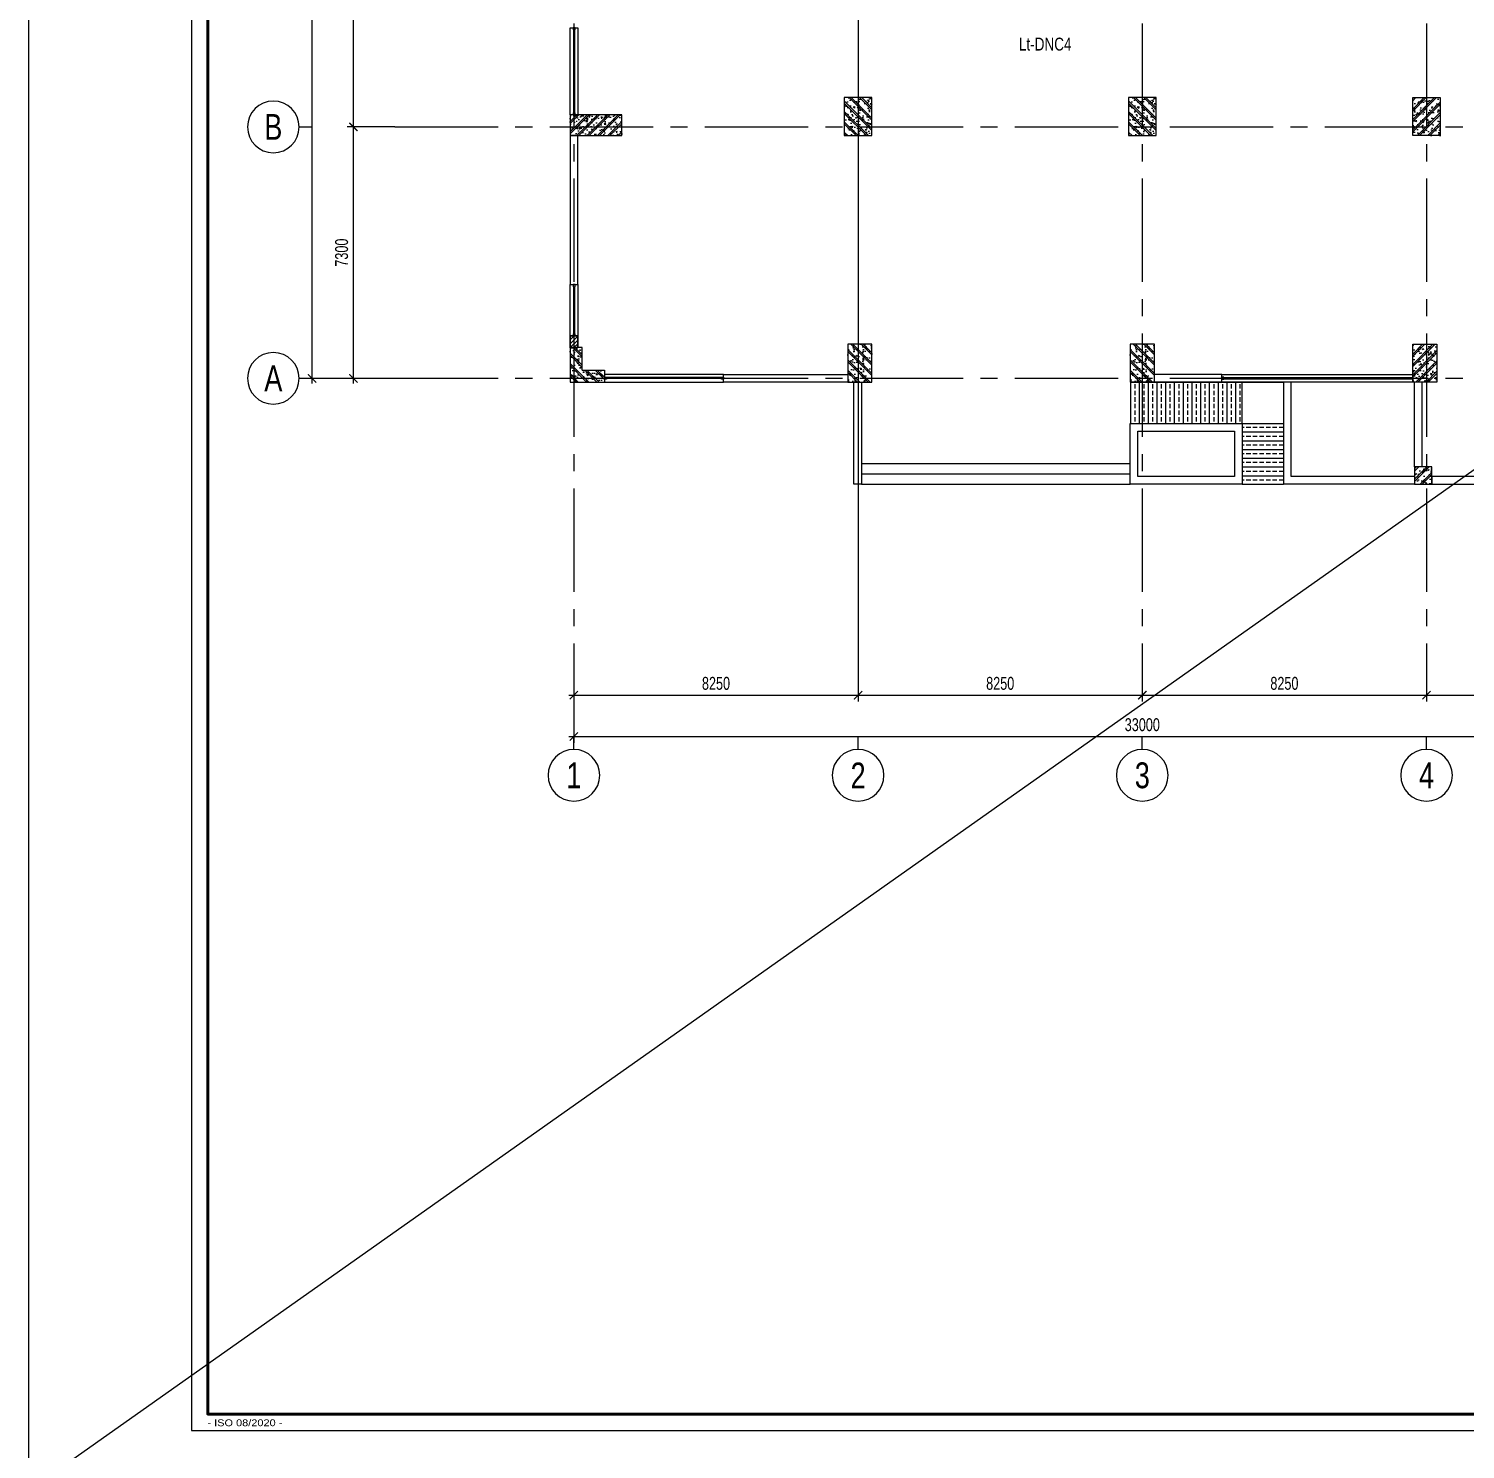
# Model space of a CAD drawing. Header units: millimetres. Extents: x 0 to 132458, y 0 to 365310.
# Drawn here: x 0 to 41700, y 272939 to 314183 of the extents above; entities that cross this region are included whole.
import ezdxf
from ezdxf.enums import TextEntityAlignment as Align

# ---------------------------------------------------------------- set-up
doc = ezdxf.new("R2010")
doc.units = ezdxf.units.MM
doc.header["$LTSCALE"] = 400
doc.header["$PDSIZE"] = -2
doc.linetypes.add('CENTER2', pattern=[1.125, 0.75, -0.125, 0.125, -0.125])
doc.layers.get('0').update_dxf_attribs({"lineweight": 5})
doc.layers.get('Defpoints').update_dxf_attribs({"color": 2})
doc.layers.add('02.CDC.DIM', color=1, linetype='Continuous', lineweight=20)
for name, color, linetype in [('CDC -TEXT KHUNG', 7, 'Continuous'), ('CDC-KHUNGTEN', 9, 'Continuous'), ('CDC.01.AXIS', 160, 'CENTER2'), ('CDC.02.DIM', 1, 'Continuous'), ('CDC.03.BORDER', 3, 'Continuous'), ('CDC.05.STEEL', 4, 'Continuous'), ('CDC.06.TEXT', 2, 'Continuous'), ('CDC.10.HATCH', 9, 'Continuous'), ('CDC.11.NOTE', 8, 'Continuous')]:
    doc.layers.add(name, color=color, linetype=linetype)
doc.layers.add('KCS_Plotter', color=11, linetype='Continuous', plot=False)
doc.styles.add('BIGTEXT', font='arial.ttf', dxfattribs={"width": 0.8})
doc.styles.add('KCS_SMTEXT', font='arial.ttf', dxfattribs={"width": 0.7})
doc.styles.add('KT CDC', font='arial.ttf', dxfattribs={"width": 0.85, "height": 200})
doc.dimstyles.new('KCS_DIM150', dxfattribs={"dimscale": 150, "dimtxt": 2.5, "dimasz": 1.6, "dimexe": 1.2, "dimexo": 0, "dimgap": 1, "dimtad": 1, "dimdec": 0, "dimzin": 0, "dimdsep": 46, "dimtxsty": 'KCS_SMTEXT', "dimblk": 'ARCHTICK', "dimcen": 0, "dimdle": 1, "dimclrd": 256, "dimclre": 256, "dimclrt": 2, "dimadec": 0, "dimazin": 0, "dimtfac": 1, "dimtdec": 0, "dimtix": 1, "dimtmove": 2, "dimatfit": 3, "dimfxl": 1, "dimtolj": 1, "dimtzin": 0, "dimarcsym": 0})

# ---------------------------------------------------------------- blocks, each defined once
blk = doc.blocks.new('T1')
at = {"layer": 'CDC.10.HATCH'}
h = blk.add_hatch(dxfattribs=at)
h.set_pattern_fill('CHAU-01', color=256, scale=50, style=0, pattern_type=2)
h.set_pattern_definition([(310, (1806.4, 189402.67), (358.63009, 31.376067), [37.5, -412.5]), (5, (1806.4, 189402.67), (-69.37567, -376.09607), [30, -330]), (259.5486, (1836.3, 189405.28), (289.25469, -344.71977), [31.870095, -350.571056]), (313.8158, (1806.4, 189302.67), (533.62052, 82.75951), [56.25, -618.75]), (263.3644, (1850.87, 189309.56), (467.33135, -487.05894), [47.80514, -525.8565]), (8.8158, (1806.4, 189302.67), (467.33097, -487.0593), [45, -495]), (339, (1856.4, 189327.67), (298.453526, 201.309445), [37.5, -412.5]), (34, (1856.4, 189327.67), (121.657666, -362.57502), [30, -330]), (288.5486, (1881.27, 189344.44), (420.111314, -161.26525), [31.870095, -350.571056]), (322.5, (1806.4, 189402.67), (6.079928, -166.446927), [0, -326, 0, -335, 0, -331.25]), (352.5, (1806.4, 189402.67), (131.534769, -197.205856), [0, -191, 0, -318.5, 0, -126.25]), (32.5, (1694.9, 189402.67), (266.911218, 11.277436), [0, -125, 0, -390, 0, -517.5]), (42.5, (1644.9, 189402.67), (291.593085, -50.05249), [0, -162.5, 0, -259, 0, -367.5]), (315, (1806.4, 189402.67), (-150.26019, -150.26019), []), (315, (1806.4, 189341.42), (-150.26019, -150.26019), [])])
h.paths.add_polyline_path([(1748829, -103348), (1748530, -103348), (1748530, -102498), (1748829, -102498)])
h.paths.add_polyline_path([(1748829, -103598), (1748530, -103598), (1748530, -103348), (1748829, -103348)])
h.paths.add_polyline_path([(1749330, -103598), (1748829, -103598), (1748829, -103348), (1749330, -103348)])
h.paths.add_polyline_path([(1749330, -103348), (1748829, -103348), (1748829, -102498), (1749330, -102498)])
h = blk.add_hatch(dxfattribs=at)
h.set_pattern_fill('CHAU-01', color=256, scale=50, style=0, pattern_type=2)
h.set_pattern_definition([(310, (10056.4, 189402.67), (358.63009, 31.376067), [37.5, -412.5]), (5, (10056.4, 189402.67), (-69.37567, -376.09607), [30, -330]), (259.5486, (10086.3, 189405.28), (289.25469, -344.71977), [31.870095, -350.571056]), (313.8158, (10056.4, 189302.67), (533.62052, 82.75951), [56.25, -618.75]), (263.3644, (10100.87, 189309.56), (467.33135, -487.05894), [47.80514, -525.8565]), (8.8158, (10056.4, 189302.67), (467.33097, -487.0593), [45, -495]), (339, (10106.4, 189327.67), (298.453526, 201.309445), [37.5, -412.5]), (34, (10106.4, 189327.67), (121.657666, -362.57502), [30, -330]), (288.5486, (10131.27, 189344.44), (420.111314, -161.26525), [31.870095, -350.571056]), (322.5, (10056.4, 189402.67), (6.079928, -166.446927), [0, -326, 0, -335, 0, -331.25]), (352.5, (10056.4, 189402.67), (131.534769, -197.205856), [0, -191, 0, -318.5, 0, -126.25]), (32.5, (9944.9, 189402.67), (266.911218, 11.277436), [0, -125, 0, -390, 0, -517.5]), (42.5, (9894.9, 189402.67), (291.593085, -50.05249), [0, -162.5, 0, -259, 0, -367.5]), (315, (10056.4, 189402.67), (-150.26019, -150.26019), []), (315, (10056.4, 189341.42), (-150.26019, -150.26019), [])])
h.paths.add_polyline_path([(1757079, -103348), (1756780, -103348), (1756780, -102498), (1757079, -102498)])
h.paths.add_polyline_path([(1757079, -103598), (1756780, -103598), (1756780, -103348), (1757079, -103348)])
h.paths.add_polyline_path([(1757580, -103598), (1757079, -103598), (1757079, -103348), (1757580, -103348)])
h.paths.add_polyline_path([(1757580, -103348), (1757079, -103348), (1757079, -102498), (1757580, -102498)])
h = blk.add_hatch(dxfattribs=at)
h.set_pattern_fill('CHAU-01', color=256, scale=50, style=0, pattern_type=2)
h.set_pattern_definition([(230, (3512553.1, 189402.67), (-358.63009, 31.376067), [37.5, -412.5]), (175, (3512553.1, 189402.67), (69.37567, -376.09607), [30, -330]), (280.4514, (3512523.2, 189405.28), (-289.25469, -344.71977), [31.870095, -350.571056]), (226.1842, (3512553.1, 189302.67), (-533.62052, 82.75951), [56.25, -618.75]), (276.6356, (3512508.63, 189309.56), (-467.33135, -487.05894), [47.80514, -525.8565]), (171.1842, (3512553.1, 189302.67), (-467.33097, -487.0593), [45, -495]), (201, (3512503.1, 189327.67), (-298.453526, 201.309445), [37.5, -412.5]), (146, (3512503.1, 189327.67), (-121.657666, -362.57502), [30, -330]), (251.4514, (3512478.23, 189344.44), (-420.111314, -161.26525), [31.870095, -350.571056]), (217.5, (3512553.1, 189402.67), (-6.079928, -166.446927), [0, -326, 0, -335, 0, -331.25]), (187.5, (3512553.1, 189402.67), (-131.534769, -197.205856), [0, -191, 0, -318.5, 0, -126.25]), (147.5, (3512664.6, 189402.67), (-266.911218, 11.277436), [0, -125, 0, -390, 0, -517.5]), (137.5, (3512714.6, 189402.67), (-291.593085, -50.05249), [0, -162.5, 0, -259, 0, -367.5]), (225, (3512553.1, 189402.67), (150.26019, -150.26019), []), (225, (3512553.1, 189341.42), (150.26019, -150.26019), [])])
h.paths.add_polyline_path([(1765530, -103348), (1765830, -103348), (1765830, -102498), (1765530, -102498)])
h.paths.add_polyline_path([(1765530, -103598), (1765830, -103598), (1765830, -103348), (1765530, -103348)])
h.paths.add_polyline_path([(1765030, -103598), (1765530, -103598), (1765530, -103348), (1765030, -103348)])
h.paths.add_polyline_path([(1765030, -103348), (1765530, -103348), (1765530, -102498), (1765030, -102498)])
h = blk.add_hatch(dxfattribs=at)
h.set_pattern_fill('CHAU-01', color=256, scale=50, style=0, pattern_type=2)
h.set_pattern_definition([(50, (0, 0), (358.63009, -31.376067), [37.5, -412.5]), (355, (0, 0), (-69.37567, 376.09607), [30, -330]), (100.4514, (29.9, -2.6), (289.25469, 344.71977), [31.870095, -350.571056]), (46.1842, (0, 100), (533.62052, -82.75951), [56.25, -618.75]), (96.6356, (44.47, 93.1), (467.33135, 487.05894), [47.80514, -525.8565]), (351.1842, (0, 100), (467.33097, 487.0593), [45, -495]), (21, (50, 75), (298.453526, -201.309445), [37.5, -412.5]), (326, (50, 75), (121.657666, 362.57502), [30, -330]), (71.4514, (74.87, 58.22), (420.111314, 161.26525), [31.870095, -350.571056]), (37.5, (0, 0), (6.079928, 166.446927), [0, -326, 0, -335, 0, -331.25]), (7.5, (0, 0), (131.534769, 197.205856), [0, -191, 0, -318.5, 0, -126.25]), (327.5, (-111.5, 0), (266.911218, -11.277436), [0, -125, 0, -390, 0, -517.5]), (317.5, (-161.5, 0), (291.593085, 50.05249), [0, -162.5, 0, -259, 0, -367.5]), (45, (0, 0), (-150.26019, 150.26019), []), (45, (0, 61.25), (-150.26019, 150.26019), [])])
h.paths.add_polyline_path([(1742070, -102998), (1740680, -102998), (1740680, -103348), (1742070, -103348)])
h.paths.add_polyline_path([(1742070, -103348), (1740680, -103348), (1740680, -103598), (1742070, -103598)])
h.paths.add_polyline_path([(1740680, -103348), (1740570, -103348), (1740570, -103598), (1740680, -103598)])
h.paths.add_polyline_path([(1740680, -102998), (1740570, -102998), (1740570, -103348), (1740680, -103348)])
h = blk.add_hatch(dxfattribs=at)
h.set_pattern_fill('CHAU-01', color=256, scale=50, style=0, pattern_type=2)
h.set_pattern_definition([(310, (1906.9, 189402.67), (358.63009, 31.376067), [37.5, -412.5]), (5, (1906.9, 189402.67), (-69.37567, -376.09607), [30, -330]), (259.5486, (1936.8, 189405.28), (289.25469, -344.71977), [31.870095, -350.571056]), (313.8158, (1906.9, 189302.67), (533.62052, 82.75951), [56.25, -618.75]), (263.3644, (1951.4, 189309.56), (467.33135, -487.05894), [47.80514, -525.8565]), (8.8158, (1906.9, 189302.67), (467.33097, -487.0593), [45, -495]), (339, (1956.9, 189327.67), (298.453526, 201.309445), [37.5, -412.5]), (34, (1956.9, 189327.67), (121.657666, -362.57502), [30, -330]), (288.5486, (1981.78, 189344.44), (420.111314, -161.26525), [31.870095, -350.571056]), (322.5, (1906.91, 189402.67), (6.079928, -166.446927), [0, -326, 0, -335, 0, -331.25]), (352.5, (1906.91, 189402.67), (131.534769, -197.205856), [0, -191, 0, -318.5, 0, -126.25]), (32.5, (1795.41, 189402.67), (266.911218, 11.277436), [0, -125, 0, -390, 0, -517.5]), (42.5, (1745.4, 189402.67), (291.593085, -50.05249), [0, -162.5, 0, -259, 0, -367.5]), (315, (1906.91, 189402.67), (-150.26019, -150.26019), []), (315, (1906.91, 189341.42), (-150.26019, -150.26019), [])])
h.paths.add_polyline_path([(1748930, -110757), (1748630, -110757), (1748630, -110648), (1748930, -110648)])
h.paths.add_polyline_path([(1748930, -110648), (1748630, -110648), (1748630, -109657), (1748930, -109657)])
h.paths.add_polyline_path([(1749330, -110648), (1748930, -110648), (1748930, -109657), (1749330, -109657)])
h.paths.add_polyline_path([(1749330, -110757), (1748930, -110757), (1748930, -110648), (1749330, -110648)])
h = blk.add_hatch(dxfattribs=at)
h.set_pattern_fill('CHAU-01', color=256, scale=50, style=0, pattern_type=2)
h.set_pattern_definition([(310, (10106.9, 189402.67), (358.63009, 31.376067), [37.5, -412.5]), (5, (10106.9, 189402.67), (-69.37567, -376.09607), [30, -330]), (259.5486, (10136.78, 189405.28), (289.25469, -344.71977), [31.870095, -350.571056]), (313.8158, (10106.9, 189302.67), (533.62052, 82.75951), [56.25, -618.75]), (263.3644, (10151.36, 189309.56), (467.33135, -487.05894), [47.80514, -525.8565]), (8.8158, (10106.9, 189302.67), (467.33097, -487.0593), [45, -495]), (339, (10156.9, 189327.67), (298.453526, 201.309445), [37.5, -412.5]), (34, (10156.9, 189327.67), (121.657666, -362.57502), [30, -330]), (288.5486, (10181.76, 189344.44), (420.111314, -161.26525), [31.870095, -350.571056]), (322.5, (10106.89, 189402.67), (6.079928, -166.446927), [0, -326, 0, -335, 0, -331.25]), (352.5, (10106.9, 189402.67), (131.534769, -197.205856), [0, -191, 0, -318.5, 0, -126.25]), (32.5, (9995.39, 189402.67), (266.911218, 11.277436), [0, -125, 0, -390, 0, -517.5]), (42.5, (9945.4, 189402.67), (291.593085, -50.05249), [0, -162.5, 0, -259, 0, -367.5]), (315, (10106.9, 189402.67), (-150.26019, -150.26019), []), (315, (10106.9, 189341.42), (-150.26019, -150.26019), [])])
h.paths.add_polyline_path([(1757130, -110757), (1756830, -110757), (1756830, -110648), (1757130, -110648)])
h.paths.add_polyline_path([(1757130, -110648), (1756830, -110648), (1756830, -109657), (1757130, -109657)])
h.paths.add_polyline_path([(1757530, -110648), (1757130, -110648), (1757130, -109657), (1757530, -109657)])
h.paths.add_polyline_path([(1757530, -110757), (1757130, -110757), (1757130, -110648), (1757530, -110648)])
h = blk.add_hatch(dxfattribs=at)
h.set_pattern_fill('CHAU-01', color=256, scale=50, style=0, pattern_type=2)
h.set_pattern_definition([(230, (3512452.6, 189402.67), (-358.63009, 31.376067), [37.5, -412.5]), (175, (3512452.6, 189402.67), (69.37567, -376.09607), [30, -330]), (280.4514, (3512422.7, 189405.28), (-289.25469, -344.71977), [31.870095, -350.571056]), (226.1842, (3512452.6, 189302.67), (-533.62052, 82.75951), [56.25, -618.75]), (276.6356, (3512408.1, 189309.56), (-467.33135, -487.05894), [47.80514, -525.8565]), (171.1842, (3512452.6, 189302.67), (-467.33097, -487.0593), [45, -495]), (201, (3512402.6, 189327.67), (-298.453526, 201.309445), [37.5, -412.5]), (146, (3512402.6, 189327.67), (-121.657666, -362.57502), [30, -330]), (251.4514, (3512377.7, 189344.44), (-420.111314, -161.26525), [31.870095, -350.571056]), (217.5, (3512452.59, 189402.67), (-6.079928, -166.446927), [0, -326, 0, -335, 0, -331.25]), (187.5, (3512452.59, 189402.67), (-131.534769, -197.205856), [0, -191, 0, -318.5, 0, -126.25]), (147.5, (3512564.09, 189402.67), (-266.911218, 11.277436), [0, -125, 0, -390, 0, -517.5]), (137.5, (3512614.09, 189402.67), (-291.593085, -50.05249), [0, -162.5, 0, -259, 0, -367.5]), (225, (3512452.59, 189402.67), (150.26019, -150.26019), []), (225, (3512452.59, 189341.42), (150.26019, -150.26019), [])])
h.paths.add_polyline_path([(1765430, -110757), (1765730, -110757), (1765730, -110648), (1765430, -110648)])
h.paths.add_polyline_path([(1765430, -110648), (1765730, -110648), (1765730, -109657), (1765430, -109657)])
h.paths.add_polyline_path([(1765030, -110648), (1765430, -110648), (1765430, -109657), (1765030, -109657)])
h.paths.add_polyline_path([(1765030, -110757), (1765430, -110757), (1765430, -110648), (1765030, -110648)])
h = blk.add_hatch(dxfattribs=at)
h.set_pattern_fill('CHAU-01', color=256, scale=50, style=0, pattern_type=2)
h.set_pattern_definition([(310, (0, -183495.4), (358.63009, 31.376067), [37.5, -412.5]), (5, (0, -183495.4), (-69.37567, -376.09607), [30, -330]), (259.5486, (29.9, -183492.77), (289.25469, -344.71977), [31.870095, -350.571056]), (313.8158, (0, -183595.4), (533.62052, 82.75951), [56.25, -618.75]), (263.3644, (44.47, -183588.5), (467.33135, -487.05894), [47.80514, -525.8565]), (8.8158, (0, -183595.4), (467.33097, -487.0593), [45, -495]), (339, (50, -183570.4), (298.453526, 201.309445), [37.5, -412.5]), (34, (50, -183570.4), (121.657666, -362.57502), [30, -330]), (288.5486, (74.87, -183553.6), (420.111314, -161.26525), [31.870095, -350.571056]), (322.5, (0, -183495.39), (6.079928, -166.446927), [0, -326, 0, -335, 0, -331.25]), (352.5, (0, -183495.39), (131.534769, -197.205856), [0, -191, 0, -318.5, 0, -126.25]), (32.5, (-111.5, -183495.39), (266.911218, 11.277436), [0, -125, 0, -390, 0, -517.5]), (42.5, (-161.5, -183495.39), (291.593085, -50.05249), [0, -162.5, 0, -259, 0, -367.5]), (315, (0, -183495.39), (-150.26019, -150.26019), []), (315, (0, -183556.64), (-150.26019, -150.26019), [])])
h.paths.add_polyline_path([(1740680, -110648), (1740570, -110648), (1740570, -109757), (1740680, -109757)])
h.paths.add_polyline_path([(1741570, -110648), (1740680, -110648), (1740680, -109757), (1740920, -109757), (1740920, -110407), (1741570, -110407)])
h.paths.add_polyline_path([(1741570, -110757), (1740680, -110757), (1740680, -110648), (1741570, -110648)])
h.paths.add_polyline_path([(1740680, -110757), (1740570, -110757), (1740570, -110648), (1740680, -110648)])
h = blk.add_hatch(dxfattribs=at)
h.set_pattern_fill('CHAU-01', color=256, scale=50, angle=270, style=0, pattern_type=2)
h.set_pattern_definition([(40, (16273.5, 193603.62), (-31.376067, 358.63009), [37.5, -412.5]), (95, (16273.5, 193603.6), (376.09607, -69.37567), [30, -330]), (349.5486, (16270.87, 193633.5), (344.71977, 289.25469), [31.870095, -350.571056]), (43.8158, (16373.5, 193603.6), (-82.75951, 533.62052), [56.25, -618.75]), (353.3644, (16366.6, 193648.1), (487.05894, 467.33135), [47.80514, -525.8565]), (98.8158, (16373.5, 193603.6), (487.0593, 467.33097), [45, -495]), (69, (16348.5, 193653.62), (-201.309445, 298.453526), [37.5, -412.5]), (124, (16348.5, 193653.6), (362.57502, 121.657666), [30, -330]), (18.5486, (16331.7, 193678.5), (161.26525, 420.111314), [31.870095, -350.571056]), (52.5, (16273.49, 193603.62), (166.446927, 6.079928), [0, -326, 0, -335, 0, -331.25]), (82.5, (16273.49, 193603.62), (197.205856, 131.534769), [0, -191, 0, -318.5, 0, -126.25]), (122.5, (16273.49, 193492.12), (-11.277436, 266.911218), [0, -125, 0, -390, 0, -517.5]), (132.5, (16273.5, 193442.12), (50.05249, 291.593085), [0, -162.5, 0, -259, 0, -367.5]), (45, (16273.49, 193603.62), (150.26019, -150.26019), []), (45, (16334.74, 193603.62), (150.26019, -150.26019), [])])
h.paths.add_polyline_path([(1765580, -113718), (1765580, -113218), (1765080, -113218), (1765080, -113718)])
at = {"layer": 'CDC.05.STEEL', "ltscale": 2000}
for p, q in [((1740920, -109757), (1740570, -109757)), ((1740570, -109757), (1740570, -110757)), ((1740920, -110407), (1740920, -109757)), ((1740920, -110407), (1741570, -110407)), ((1741570, -110407), (1741570, -110757)), ((1740570, -110757), (1741570, -110757))]:
    blk.add_line(p, q, dxfattribs=at)
for points in [[(1749330, -103598), (1749330, -102498), (1748530, -102498), (1748530, -103598)], [(1757580, -103598), (1757580, -102498), (1756780, -102498), (1756780, -103598)], [(1765030, -103598), (1765030, -102498), (1765830, -102498), (1765830, -103598)], [(1742070, -102998), (1740570, -102998), (1740570, -103598), (1742070, -103598)], [(1749330, -110757), (1749330, -109657), (1748630, -109657), (1748630, -110757)], [(1757530, -110757), (1757530, -109657), (1756830, -109657), (1756830, -110757)], [(1765030, -110757), (1765030, -109657), (1765730, -109657), (1765730, -110757)], [(1765580, -113718), (1765580, -113218), (1765080, -113218), (1765080, -113718)]]:
    blk.add_lwpolyline(points, close=True, dxfattribs=at)
blk = doc.blocks.new('_ArchTick')
at = {"color": 0, "linetype": 'ByBlock', "const_width": 0.15}
blk.add_lwpolyline([(-0.5, -0.5), (0.5, 0.5)], dxfattribs=at)
blk = doc.blocks.new('*D82')
at = {"layer": 'CDC.02.DIM', "lineweight": -2, "ltscale": 10, "transparency": 16777216}
for p, q in [((10625, 311332), (9245, 311332)), ((9425, 303882), (9425, 311482)), ((10625, 304032), (9245, 304032))]:
    blk.add_line(p, q, dxfattribs=at)
at = {"layer": 'Defpoints', "color": 0, "ltscale": 10, "transparency": 16777216}
for p in [(9425, 311332), (10625, 311332), (10625, 304032)]:
    blk.add_point(p, dxfattribs=at)
at = {"layer": 'CDC.02.DIM', "lineweight": -2, "ltscale": 10, "transparency": 16777216, "xscale": 240, "yscale": 240, "zscale": 240}
for p, rotation in [((9425, 311332), 90), ((9425, 304032), 270)]:
    blk.add_blockref('_ArchTick', p, dxfattribs=dict(at, rotation=rotation))
at = {"layer": 'CDC.02.DIM', "color": 2, "ltscale": 10, "transparency": 16777216, "insert": (9084, 307682), "char_height": 375, "attachment_point": 5, "rotation": 90, "style": 'KCS_SMTEXT'}
blk.add_mtext('\\A1;7300', dxfattribs=at)
blk = doc.blocks.new('*D83')
at = {"layer": 'CDC.02.DIM', "lineweight": -2, "ltscale": 10, "transparency": 16777216}
for p, q in [((10625, 318632), (9245, 318632)), ((9425, 311182), (9425, 318782)), ((10625, 311332), (9245, 311332))]:
    blk.add_line(p, q, dxfattribs=at)
at = {"layer": 'Defpoints', "color": 0, "ltscale": 10, "transparency": 16777216}
for p in [(9425, 318632), (10625, 318632), (10625, 311332)]:
    blk.add_point(p, dxfattribs=at)
at = {"layer": 'CDC.02.DIM', "lineweight": -2, "ltscale": 10, "transparency": 16777216, "xscale": 240, "yscale": 240, "zscale": 240}
for p, rotation in [((9425, 318632), 90), ((9425, 311332), 270)]:
    blk.add_blockref('_ArchTick', p, dxfattribs=dict(at, rotation=rotation))
at = {"layer": 'CDC.02.DIM', "color": 2, "ltscale": 10, "transparency": 16777216, "insert": (9084, 314982), "char_height": 375, "attachment_point": 5, "rotation": 90, "style": 'KCS_SMTEXT'}
blk.add_mtext('\\A1;7300', dxfattribs=at)
blk = doc.blocks.new('*D87')
at = {"layer": 'CDC.02.DIM', "lineweight": -2, "ltscale": 10, "transparency": 16777216}
for p, q in [((8225, 303882), (8225, 341982)), ((10625, 341832), (8045, 341832)), ((10625, 304032), (8045, 304032))]:
    blk.add_line(p, q, dxfattribs=at)
at = {"layer": 'Defpoints', "color": 0, "ltscale": 10, "transparency": 16777216}
for p in [(8225, 341832), (10625, 341832), (10625, 304032)]:
    blk.add_point(p, dxfattribs=at)
at = {"layer": 'CDC.02.DIM', "lineweight": -2, "ltscale": 10, "transparency": 16777216, "xscale": 240, "yscale": 240, "zscale": 240}
for p, rotation in [((8225, 341832), 90), ((8225, 304032), 270)]:
    blk.add_blockref('_ArchTick', p, dxfattribs=dict(at, rotation=rotation))
at = {"layer": 'CDC.02.DIM', "color": 2, "ltscale": 10, "transparency": 16777216, "insert": (7884, 322932), "char_height": 375, "attachment_point": 5, "rotation": 90, "style": 'KCS_SMTEXT'}
blk.add_mtext('\\A1;37800', dxfattribs=at)
blk = doc.blocks.new('_Axis name')
at = {"layer": 'CDC.02.DIM'}
blk.add_line((0, 2.5), (0, 0), dxfattribs=at)
blk.add_circle((0, 7.5), 5, dxfattribs=at)
at = {"layer": 'CDC.02.DIM', "style": 'BIGTEXT', "width": 0.75}
blk.add_attdef('.', text='', height=5, dxfattribs=at).set_placement((0, 7.5), align=Align.MIDDLE)
blk = doc.blocks.new('*D94')
at = {"layer": 'CDC.02.DIM', "lineweight": -2, "ltscale": 10, "transparency": 16777216}
for p, q in [((15825, 296032), (15825, 293452)), ((48825, 296032), (48825, 293452)), ((15675, 293632), (48975, 293632))]:
    blk.add_line(p, q, dxfattribs=at)
at = {"layer": 'Defpoints', "color": 0, "ltscale": 10, "transparency": 16777216}
for p in [(15825, 296032), (48825, 296032), (48825, 293632)]:
    blk.add_point(p, dxfattribs=at)
at = {"layer": 'CDC.02.DIM', "lineweight": -2, "ltscale": 10, "transparency": 16777216, "xscale": 240, "yscale": 240, "zscale": 240, "rotation": 180}
blk.add_blockref('_ArchTick', (15825, 293632), dxfattribs=at)
at = {"layer": 'CDC.02.DIM', "lineweight": -2, "ltscale": 10, "transparency": 16777216, "xscale": 240, "yscale": 240, "zscale": 240}
blk.add_blockref('_ArchTick', (48825, 293632), dxfattribs=at)
at = {"layer": 'CDC.02.DIM', "color": 2, "ltscale": 10, "transparency": 16777216, "insert": (32325, 293974), "char_height": 375, "attachment_point": 5, "style": 'KCS_SMTEXT'}
blk.add_mtext('\\A1;33000', dxfattribs=at)
blk = doc.blocks.new('*D97')
at = {"layer": 'CDC.02.DIM', "lineweight": -2, "ltscale": 10, "transparency": 16777216}
for p, q in [((15825, 296032), (15825, 294652)), ((24075, 296032), (24075, 294652)), ((15675, 294832), (24225, 294832))]:
    blk.add_line(p, q, dxfattribs=at)
at = {"layer": 'Defpoints', "color": 0, "ltscale": 10, "transparency": 16777216}
for p in [(15825, 296032), (24075, 296032), (24075, 294832)]:
    blk.add_point(p, dxfattribs=at)
at = {"layer": 'CDC.02.DIM', "lineweight": -2, "ltscale": 10, "transparency": 16777216, "xscale": 240, "yscale": 240, "zscale": 240, "rotation": 180}
blk.add_blockref('_ArchTick', (15825, 294832), dxfattribs=at)
at = {"layer": 'CDC.02.DIM', "lineweight": -2, "ltscale": 10, "transparency": 16777216, "xscale": 240, "yscale": 240, "zscale": 240}
blk.add_blockref('_ArchTick', (24075, 294832), dxfattribs=at)
at = {"layer": 'CDC.02.DIM', "color": 2, "ltscale": 10, "transparency": 16777216, "insert": (19950, 295174), "char_height": 375, "attachment_point": 5, "style": 'KCS_SMTEXT'}
blk.add_mtext('\\A1;8250', dxfattribs=at)
blk = doc.blocks.new('*D98')
at = {"layer": 'CDC.02.DIM', "lineweight": -2, "ltscale": 10, "transparency": 16777216}
for p, q in [((24075, 296032), (24075, 294652)), ((32325, 296032), (32325, 294652)), ((23925, 294832), (32475, 294832))]:
    blk.add_line(p, q, dxfattribs=at)
at = {"layer": 'Defpoints', "color": 0, "ltscale": 10, "transparency": 16777216}
for p in [(24075, 296032), (32325, 296032), (32325, 294832)]:
    blk.add_point(p, dxfattribs=at)
at = {"layer": 'CDC.02.DIM', "lineweight": -2, "ltscale": 10, "transparency": 16777216, "xscale": 240, "yscale": 240, "zscale": 240, "rotation": 180}
blk.add_blockref('_ArchTick', (24075, 294832), dxfattribs=at)
at = {"layer": 'CDC.02.DIM', "lineweight": -2, "ltscale": 10, "transparency": 16777216, "xscale": 240, "yscale": 240, "zscale": 240}
blk.add_blockref('_ArchTick', (32325, 294832), dxfattribs=at)
at = {"layer": 'CDC.02.DIM', "color": 2, "ltscale": 10, "transparency": 16777216, "insert": (28200, 295174), "char_height": 375, "attachment_point": 5, "style": 'KCS_SMTEXT'}
blk.add_mtext('\\A1;8250', dxfattribs=at)
blk = doc.blocks.new('*D99')
at = {"layer": 'CDC.02.DIM', "lineweight": -2, "ltscale": 10, "transparency": 16777216}
for p, q in [((32325, 296032), (32325, 294652)), ((40575, 296032), (40575, 294652)), ((32175, 294832), (40725, 294832))]:
    blk.add_line(p, q, dxfattribs=at)
at = {"layer": 'Defpoints', "color": 0, "ltscale": 10, "transparency": 16777216}
for p in [(32325, 296032), (40575, 296032), (40575, 294832)]:
    blk.add_point(p, dxfattribs=at)
at = {"layer": 'CDC.02.DIM', "lineweight": -2, "ltscale": 10, "transparency": 16777216, "xscale": 240, "yscale": 240, "zscale": 240, "rotation": 180}
blk.add_blockref('_ArchTick', (32325, 294832), dxfattribs=at)
at = {"layer": 'CDC.02.DIM', "lineweight": -2, "ltscale": 10, "transparency": 16777216, "xscale": 240, "yscale": 240, "zscale": 240}
blk.add_blockref('_ArchTick', (40575, 294832), dxfattribs=at)
at = {"layer": 'CDC.02.DIM', "color": 2, "ltscale": 10, "transparency": 16777216, "insert": (36450, 295174), "char_height": 375, "attachment_point": 5, "style": 'KCS_SMTEXT'}
blk.add_mtext('\\A1;8250', dxfattribs=at)
blk = doc.blocks.new('*D100')
at = {"layer": 'CDC.02.DIM', "lineweight": -2, "ltscale": 10, "transparency": 16777216}
for p, q in [((40575, 296032), (40575, 294652)), ((48825, 296032), (48825, 294652)), ((40425, 294832), (48975, 294832))]:
    blk.add_line(p, q, dxfattribs=at)
at = {"layer": 'Defpoints', "color": 0, "ltscale": 10, "transparency": 16777216}
for p in [(40575, 296032), (48825, 296032), (48825, 294832)]:
    blk.add_point(p, dxfattribs=at)
at = {"layer": 'CDC.02.DIM', "lineweight": -2, "ltscale": 10, "transparency": 16777216, "xscale": 240, "yscale": 240, "zscale": 240, "rotation": 180}
blk.add_blockref('_ArchTick', (40575, 294832), dxfattribs=at)
at = {"layer": 'CDC.02.DIM', "lineweight": -2, "ltscale": 10, "transparency": 16777216, "xscale": 240, "yscale": 240, "zscale": 240}
blk.add_blockref('_ArchTick', (48825, 294832), dxfattribs=at)
at = {"layer": 'CDC.02.DIM', "color": 2, "ltscale": 10, "transparency": 16777216, "insert": (44700, 295174), "char_height": 375, "attachment_point": 5, "style": 'KCS_SMTEXT'}
blk.add_mtext('\\A1;8250', dxfattribs=at)
blk = doc.blocks.new('Khung tên chuẩn')
at = {"layer": 'CDC-KHUNGTEN', "color": 8}
blk.add_lwpolyline([(75096, 1100), (83000, 1100), (83000, 58300), (3000, 58300), (3000, 1100), (75096, 1100)], dxfattribs=at)
at = {"layer": 'CDC-KHUNGTEN', "color": 255, "lineweight": 60}
blk.add_lwpolyline([(74900, 1400), (74900, 58000), (3300, 58000), (3300, 1400), (74900, 1400)], close=True, dxfattribs=at)
at = {"layer": 'Defpoints', "color": 1, "ltscale": 0.2}
blk.add_lwpolyline([(0, 0), (0, 59400), (84100, 59400), (84100, 0), (0, 0)], close=True, dxfattribs=at)
at = {"layer": 'CDC -TEXT KHUNG', "color": 6, "style": 'KT CDC', "width": 1.15}
blk.add_text('- ISO 08/2020 -', height=125.69, dxfattribs=at).set_placement((3294, 1177))

msp = doc.modelspace()

# ---------------------------------------------------------------- hatches: boundary and pattern name
at = {"layer": 'CDC.10.HATCH', "ltscale": 10}
h = msp.add_hatch(dxfattribs=at)
h.set_pattern_fill('ANSI31', color=256, scale=25, style=0)
h.set_pattern_definition([(45, (15715.03, 304922.705), (-56.127, 56.127), [])])
h.paths.add_polyline_path([(15935, 305262.5), (15715, 305262.5), (15715, 304922.7), (15935, 304922.7)])
h = msp.add_hatch(dxfattribs=at)
h.set_pattern_fill('ANSI33', color=256, scale=40, angle=45, style=0)
h.set_pattern_definition([(90, (-203210.08, -135685.1), (-254, 4e-14), []), (90, (-203083.08, -135558.1), (-254, 4e-14), [127, -63.5])])
h.paths.add_polyline_path([(32325.1, 303922.4), (31975.1, 303922.4), (31975.1, 302722.7), (32325.1, 302722.7)])
h.paths.add_polyline_path([(35225.4, 303922.4), (32675.1, 303922.4), (32325.1, 303922.4), (32325.1, 302722.7), (35225.4, 302722.7)])
h = msp.add_hatch(dxfattribs=at)
h.set_pattern_fill('ANSI33', color=256, scale=40, angle=135, style=0)
h.set_pattern_definition([(180, (-199859.8, -136945.4), (-4e-14, -254), []), (180, (-199986.8, -136818.4), (-4e-14, -254), [127, -63.5])])
h.paths.add_polyline_path([(36425.4, 302722.7), (35225.4, 302722.7), (35225.4, 300962.4), (36425.4, 300962.4)])

# ---------------------------------------------------------------- linework, layer by layer
at = {"layer": 'CDC.01.AXIS', "ltscale": 10}
for p, q in [((15825.1, 345832.4), (15825.1, 296032.4)), ((24075.1, 345832.4), (24075.1, 296032.4)), ((32325.1, 345832.4), (32325.1, 296032.4)), ((40575.1, 345832.4), (40575.1, 296032.4)), ((24075.1, 330806.2), (24075.1, 296032.4)), ((10625.1, 311332.4), (111025.4, 311332.4)), ((10625.1, 304032.4), (111025.4, 304032.4))]:
    msp.add_line(p, q, dxfattribs=at)
at = {"layer": 'CDC.03.BORDER', "ltscale": 10}
for p, q in [((20165.3, 304142.8), (23775.1, 304142.8)), ((20165.3, 303922.8), (20165.3, 304142.8)), ((34634.9, 304142.4), (32675.1, 304142.4)), ((34634.9, 303922.4), (34634.9, 304142.4)), ((23775.1, 303922.8), (20165.3, 303922.8)), ((34634.9, 303922.4), (31975.1, 303922.4)), ((35225.4, 302722.7), (35225.4, 303922.4)), ((36645.4, 301182.4), (36645.4, 303922.4)), ((40225.2, 301462.4), (40225.2, 303922.7)), ((40445.2, 301462.4), (40445.2, 303922.7)), ((35225.4, 302722.7), (36425.4, 302722.7)), ((24175.1, 301562.4), (31975.1, 301562.4)), ((24175.1, 301262.4), (31975.1, 301262.4)), ((40225.2, 301182.4), (36645.4, 301182.4)), ((24175.1, 300962.4), (31975.1, 300962.4)), ((35225.4, 300962.4), (36425.4, 300962.4)), ((40225.2, 300962.4), (36425.4, 300962.4))]:
    msp.add_line(p, q, dxfattribs=at)
for points in [[(15935, 306752.5), (15935, 311082.4), (15715, 311082.4), (15715, 306752.5)], [(15935, 305262.5), (15935, 304922.4), (15715, 304922.4), (15715, 305262.5)], [(15715, 305262.5), (15715, 304922.4), (15935, 304922.4), (15935, 305262.5)], [(23955.1, 303922.7), (24175.1, 303922.7), (24175.1, 300962.4), (23955.1, 300962.4)], [(31975.1, 302722.7), (35225.4, 302722.7), (35225.4, 300962.4), (31975.1, 300962.4)], [(32195.1, 302502.7), (35005.4, 302502.7), (35005.4, 301182.4), (32195.1, 301182.4)], [(42075.1, 301182.4), (40725.2, 301182.4), (40725.2, 300962.4), (42075.1, 300962.4)]]:
    msp.add_lwpolyline(points, close=True, dxfattribs=at)
for points in [[(31975.1, 303922.7), (36425.4, 303922.7), (36425.4, 300962.4)], [(31975.1, 302722.7), (35225.4, 302722.7), (35225.4, 300962.4)]]:
    msp.add_lwpolyline(points, dxfattribs=at)
at = {"layer": 'CDC.11.NOTE'}
for points in [[(15935.2, 314212.5), (15935.2, 311682.4), (15715.2, 311682.4), (15715.2, 314212.5)], [(15802.2, 314212.5), (15802.2, 314152.5), (15862.2, 314152.5), (15862.2, 314212.5)], [(15802.2, 311742.4), (15802.2, 311682.4), (15862.2, 311682.4), (15862.2, 311742.4)], [(15935, 306752.5), (15935, 305262.5), (15715, 305262.5), (15715, 306752.5)], [(15802.1, 306752.5), (15802.1, 306692.5), (15862.1, 306692.5), (15862.1, 306752.5)], [(15802.1, 305322.5), (15802.1, 305262.5), (15862.1, 305262.5), (15862.1, 305322.5)], [(20165.3, 304142.8), (16715.1, 304142.8), (16715.1, 303922.8), (20165.3, 303922.8)], [(16775.1, 304009.8), (16715.1, 304009.8), (16715.1, 304069.8), (16775.1, 304069.8)], [(20165.3, 304009.8), (20105.3, 304009.8), (20105.3, 304069.8), (20165.3, 304069.8)], [(34634.9, 304142.4), (40175.1, 304142.4), (40175.1, 303922.4), (34634.9, 303922.4)], [(34634.9, 304009.5), (34694.9, 304009.5), (34694.9, 304069.5), (34634.9, 304069.5)]]:
    msp.add_lwpolyline(points, close=True, dxfattribs=at)
for points in [[(15815.2, 314152.5), (15815.2, 311742.4)], [(15845.2, 314152.5), (15845.2, 311742.4)], [(15815, 306692.5), (15815, 305322.5)], [(15845, 306692.5), (15845, 305322.5)], [(15815, 305262.5), (15815, 305262.5)], [(15845, 305262.5), (15845, 305262.5)], [(16715.1, 304052.8), (16715.1, 304052.8)], [(16715.1, 304022.8), (16715.1, 304022.8)], [(20105.3, 304052.8), (16775.1, 304052.8)], [(20105.3, 304022.8), (16775.1, 304022.8)], [(34694.8, 304052.4), (40175.1, 304052.4)], [(34694.8, 304022.4), (40175.1, 304022.4)]]:
    msp.add_lwpolyline(points, dxfattribs=at)
at = {"layer": 'KCS_Plotter', "linetype": 'ByBlock', "ltscale": 10}
msp.add_line((0, 271755), (132457.5, 365310), dxfattribs=at)

# ---------------------------------------------------------------- block references
at = {"xscale": 1.575000000011642, "yscale": 1.575000000011642, "zscale": 1.575000000011642}
msp.add_blockref('Khung tên chuẩn', (0, 271755), dxfattribs=at)
msp.add_blockref('T1', (-1724854.6, 414680.1))
at = {"layer": '02.CDC.DIM'}
ref = msp.add_blockref('_Axis name', (8225.1, 311332.4), dxfattribs=dict(at, xscale=-150, yscale=150, zscale=150, rotation=90))
ref.add_attrib('.', 'B', dxfattribs={"layer": 'CDC.02.DIM', "height": 750, "style": 'BIGTEXT', "width": 0.75}).set_placement((7100.1, 311332.4), align=Align.MIDDLE)
ref = msp.add_blockref('_Axis name', (8225.1, 304032.4), dxfattribs=dict(at, xscale=-150, yscale=150, zscale=150, rotation=90))
ref.add_attrib('.', 'A', dxfattribs={"layer": 'CDC.02.DIM', "height": 750, "style": 'BIGTEXT', "width": 0.75}).set_placement((7100.1, 304032.4), align=Align.MIDDLE)
ref = msp.add_blockref('_Axis name', (15825.1, 293632.4), dxfattribs=dict(at, xscale=-150, yscale=150, zscale=150, rotation=180))
ref.add_attrib('.', '1', dxfattribs={"layer": 'CDC.02.DIM', "height": 750, "style": 'BIGTEXT', "width": 0.75}).set_placement((15825.1, 292507.4), align=Align.MIDDLE)
ref = msp.add_blockref('_Axis name', (24075.1, 293632.4), dxfattribs=dict(at, xscale=-150, yscale=150, zscale=150, rotation=180))
ref.add_attrib('.', '2', dxfattribs={"layer": 'CDC.02.DIM', "height": 750, "style": 'BIGTEXT', "width": 0.75}).set_placement((24075.1, 292507.4), align=Align.MIDDLE)
ref = msp.add_blockref('_Axis name', (32325.1, 293632.4), dxfattribs=dict(at, xscale=-150, yscale=150, zscale=150, rotation=180))
ref.add_attrib('.', '3', dxfattribs={"layer": 'CDC.02.DIM', "height": 750, "style": 'BIGTEXT', "width": 0.75}).set_placement((32325.1, 292507.4), align=Align.MIDDLE)
ref = msp.add_blockref('_Axis name', (40575.1, 293632.4), dxfattribs=dict(at, xscale=-150, yscale=150, zscale=150, rotation=180))
ref.add_attrib('.', '4', dxfattribs={"layer": 'CDC.02.DIM', "height": 750, "style": 'BIGTEXT', "width": 0.75}).set_placement((40575.1, 292507.4), align=Align.MIDDLE)

# ---------------------------------------------------------------- texts
at = {"layer": 'CDC.06.TEXT', "ltscale": 10, "style": 'KCS_SMTEXT', "width": 0.75}
msp.add_text('Lt-DNC4', height=375, rotation=360, dxfattribs=at).set_placement((29506.4, 313548.6), align=Align.CENTER)

# ---------------------------------------------------------------- dimensions: what is measured, and where the dimension line sits
at = {"layer": 'CDC.02.DIM', "ltscale": 10}
for base, p1, p2, picture, middle in [((8225.1, 341832.4), (10625.1, 304032.4), (10625.1, 341832.4), '*D87', (7883.5, 322932.4)), ((9425.1, 318632.4), (10625.1, 311332.4), (10625.1, 318632.4), '*D83', (9083.5, 314982.4)), ((9425.1, 311332.4), (10625.1, 304032.4), (10625.1, 311332.4), '*D82', (9083.5, 307682.4))]:
    dim = msp.add_linear_dim(base=base, p1=p1, p2=p2, angle=90, dimstyle='KCS_DIM150', dxfattribs=at)
    dim.commit()
    dim.dimension.update_dxf_attribs({"geometry": picture, "text_midpoint": middle})
for base, p1, p2, picture, middle in [((48825.1, 293632.4), (15825.1, 296032.4), (48825.1, 296032.4), '*D94', (32325.1, 293974)), ((24075.1, 294832.4), (15825.1, 296032.4), (24075.1, 296032.4), '*D97', (19950.1, 295173.9)), ((32325.1, 294832.4), (24075.1, 296032.4), (32325.1, 296032.4), '*D98', (28200.1, 295173.9)), ((40575.1, 294832.4), (32325.1, 296032.4), (40575.1, 296032.4), '*D99', (36450.1, 295173.9)), ((48825.1, 294832.4), (40575.1, 296032.4), (48825.1, 296032.4), '*D100', (44700.1, 295173.9))]:
    dim = msp.add_linear_dim(base=base, p1=p1, p2=p2, dimstyle='KCS_DIM150', dxfattribs=at)
    dim.commit()
    dim.dimension.update_dxf_attribs({"geometry": picture, "text_midpoint": middle})

doc.saveas('drawing.dxf')
